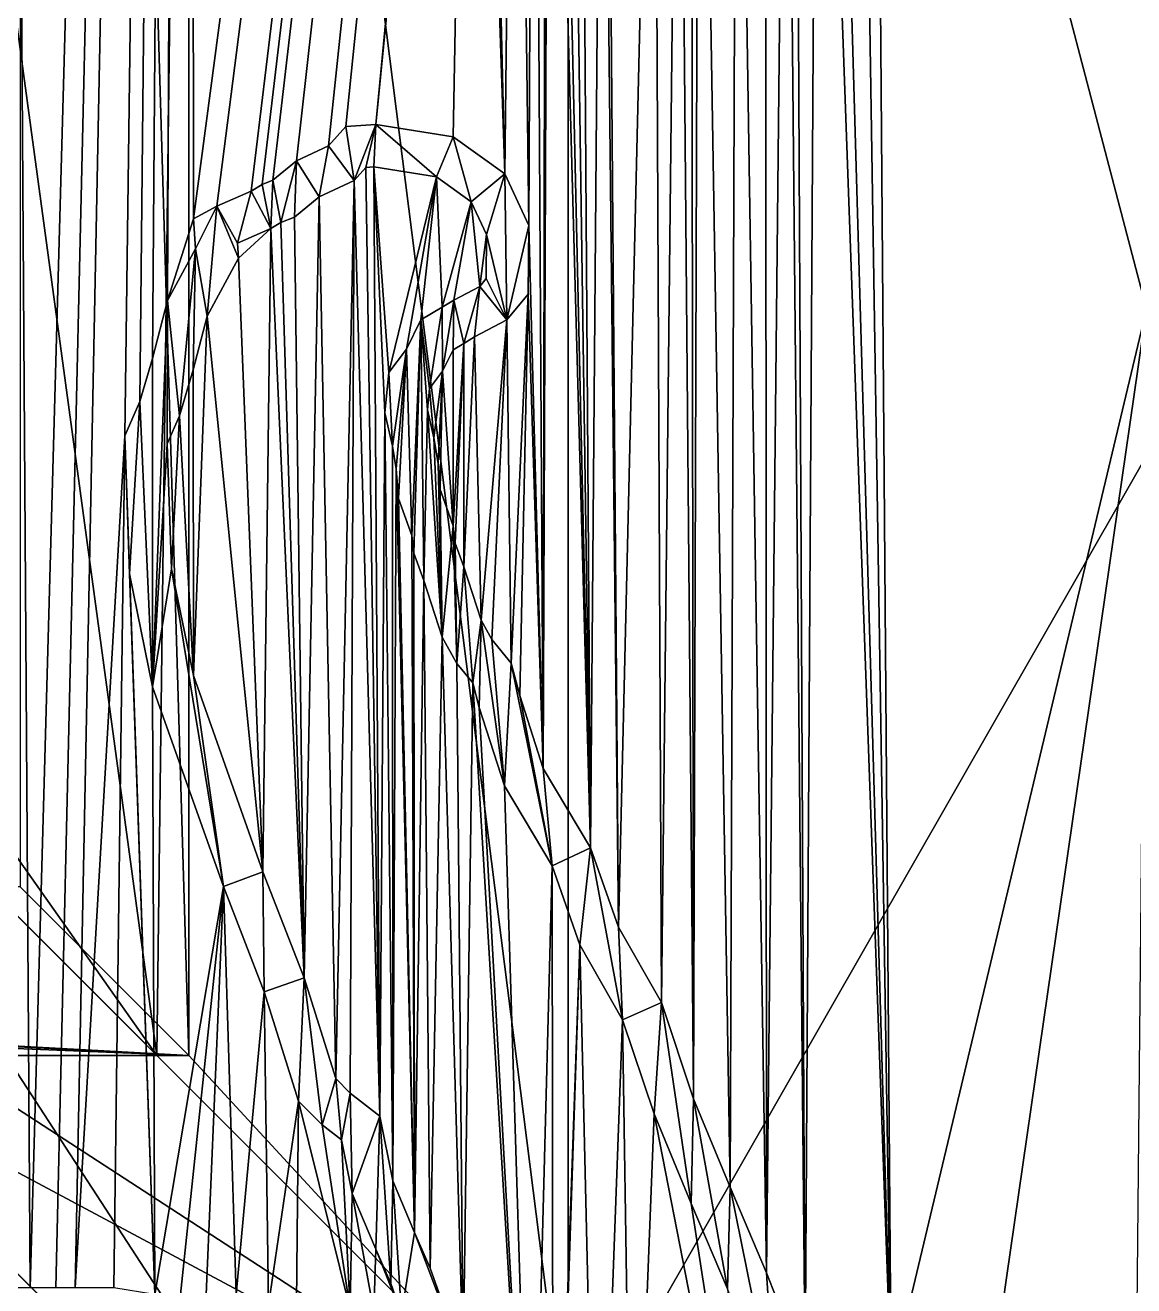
# Model space of a CAD drawing. Extents: x 10 to 110, y 10 to 115.
# Drawn here: x 75.68 to 88.82, y 42.14 to 57.09 of the extents above; entities that cross this region are included whole.
import ezdxf

# ---------------------------------------------------------------- set-up
doc = ezdxf.new("R2010")
doc.units = 0
doc.header["$MEASUREMENT"] = 0
doc.layers.add('STL2DXF', color=7, linetype='Continuous')

msp = doc.modelspace()

# ---------------------------------------------------------------- linework, layer by layer
at = {"layer": 'STL2DXF'}
for points in [[(77.625, 112.953, 10.5), (75.625, 112.125, 10.5), (77.625, 44.875, 10.5)], [(77.625, 44.875, 10.5), (77.625, 75.504, 0.5), (77.625, 112.953, 10.5)], [(75.625, 46.875, 10.5), (77.625, 44.875, 10.5), (75.625, 112.125, 10.5)], [(75.569, 68.249, -0.6), (77.625, 110, -0.6), (75.743, 42.119, -0.6)], [(75.743, 42.119, -0.6), (77.625, 110, -0.6), (76.049, 42.119, -0.6)], [(76.049, 42.119, -0.6), (77.625, 110, -0.6), (76.278, 42.119, -0.6)], [(76.278, 42.119, -0.6), (77.625, 110, -0.6), (76.863, 52.221, -0.6)], [(76.863, 52.221, -0.6), (77.625, 110, -0.6), (77.041, 52.628, -0.6)], [(77.041, 52.628, -0.6), (77.625, 110, -0.6), (77.194, 53.137, -0.6)], [(77.194, 53.137, -0.6), (77.625, 110, -0.6), (77.372, 53.824, -0.6)], [(77.372, 53.824, -0.6), (77.625, 110, -0.6), (77.677, 54.791, -0.6)], [(85, 110, -0.6), (77.677, 54.791, -0.6), (77.625, 110, -0.6)], [(77.677, 54.791, -0.6), (85, 110, -0.6), (77.957, 54.944, -0.6)], [(77.957, 54.944, -0.6), (85, 110, -0.6), (78.364, 55.122, -0.6)], [(78.364, 55.122, -0.6), (85, 110, -0.6), (78.491, 55.198, -0.6)], [(78.491, 55.198, -0.6), (85, 110, -0.6), (78.619, 55.249, -0.6)], [(78.619, 55.249, -0.6), (85, 110, -0.6), (78.898, 55.478, -0.6)], [(78.898, 55.478, -0.6), (85, 110, -0.6), (79.28, 55.656, -0.6)], [(79.28, 55.656, -0.6), (85, 110, -0.6), (79.484, 55.885, -0.6)], [(79.484, 55.885, -0.6), (85, 110, -0.6), (79.84, 55.911, -0.6)], [(79.84, 55.911, -0.6), (85, 110, -0.6), (80.97, 67.359, -0.6)], [(85.754, 66.011, -0.6), (105, 110, -0.6), (88.975, 53.722, -0.6)], [(77.625, 75.504, 0.5), (82.121, 40, 0.5), (82.121, 80, 0.5)], [(82.121, 80, 0.5), (82.121, 40, 0.5), (105, 80, 0.5)], [(105, 80, 0.5), (82.121, 40, 0.5), (105, 40, 0.5)], [(73.625, 71.504, 0.5), (77.246, 44.875, 0.5), (77.625, 75.504, 0.5)], [(77.625, 75.504, 0.5), (77.246, 44.875, 0.5), (77.625, 44.875, 0.5)], [(77.625, 75.504, 0.5), (77.625, 44.875, 10.5), (77.625, 44.875, 0.5)], [(77.625, 44.875, 0.5), (82.121, 40, 0.5), (77.625, 75.504, 0.5)], [(73.625, 50, 0.5), (77.246, 44.875, 0.5), (73.625, 71.504, 0.5)], [(75.438, 42.119, -0.6), (75.569, 68.249, -0.6), (75.743, 42.119, -0.6)], [(81.825, 48.277, -0.6), (81.714, 67.057, -0.6), (81.859, 67.76, -0.6)], [(81.825, 48.277, -0.6), (81.859, 67.76, -0.6), (81.892, 65.437, -0.6)], [(79.84, 55.911, -0.6), (80.97, 67.359, -0.6), (80.756, 55.764, -0.6)], [(80.97, 67.359, -0.6), (81.367, 55.326, -0.6), (80.756, 55.764, -0.6)], [(81.367, 55.326, -0.6), (80.97, 67.359, -0.6), (81.094, 66.95, -0.6)], [(81.367, 55.326, -0.6), (81.094, 66.95, -0.6), (81.498, 66.932, -0.6)], [(81.653, 54.715, -0.6), (81.498, 66.932, -0.6), (81.714, 67.057, -0.6)], [(81.825, 48.277, -0.6), (81.653, 54.715, -0.6), (81.714, 67.057, -0.6)], [(82.715, 46.394, -0.6), (82.523, 64.351, -0.6), (82.552, 67.02, -0.6)], [(82.715, 46.394, -0.6), (82.552, 67.02, -0.6), (83.139, 64.323, -0.6)], [(81.367, 55.326, -0.6), (81.498, 66.932, -0.6), (81.653, 54.715, -0.6)], [(85.947, 41.025, -0.6), (85.567, 65.13, -0.6), (85.754, 66.011, -0.6)], [(85.754, 66.011, -0.6), (88.975, 53.722, -0.6), (85.947, 41.025, -0.6)], [(83.606, 44.359, -0.6), (83.579, 64.644, -0.6), (83.671, 65.499, -0.6)], [(83.606, 44.359, -0.6), (83.671, 65.499, -0.6), (84.038, 43.315, -0.6)], [(83.671, 65.499, -0.6), (84.119, 64.764, -0.6), (84.038, 43.315, -0.6)], [(81.825, 48.277, -0.6), (81.892, 65.437, -0.6), (82.384, 47.336, -0.6)], [(82.384, 47.336, -0.6), (81.892, 65.437, -0.6), (82.01, 64.029, -0.6)], [(84.809, 65.021, -0.6), (85.076, 65.341, -0.6), (84.929, 41.127, -0.6)], [(84.929, 41.127, -0.6), (85.076, 65.341, -0.6), (85.947, 41.025, -0.6)], [(85.947, 41.025, -0.6), (85.076, 65.341, -0.6), (85.258, 65.001, -0.6)], [(84.929, 41.127, -0.6), (84.704, 64.642, -0.6), (84.809, 65.021, -0.6)], [(85.947, 41.025, -0.6), (85.258, 65.001, -0.6), (85.567, 65.13, -0.6)], [(84.038, 43.315, -0.6), (84.119, 64.764, -0.6), (84.471, 42.298, -0.6)], [(84.471, 42.298, -0.6), (84.119, 64.764, -0.6), (84.46, 64.41, -0.6)], [(83.606, 44.359, -0.6), (83.431, 64.31, -0.6), (83.579, 64.644, -0.6)], [(84.471, 42.298, -0.6), (84.46, 64.41, -0.6), (84.704, 64.642, -0.6)], [(84.471, 42.298, -0.6), (84.704, 64.642, -0.6), (84.929, 41.127, -0.6)], [(82.384, 47.336, -0.6), (82.271, 64.018, -0.6), (82.523, 64.351, -0.6)], [(82.384, 47.336, -0.6), (82.523, 64.351, -0.6), (82.715, 46.394, -0.6)], [(82.715, 46.394, -0.6), (83.139, 64.323, -0.6), (83.224, 45.504, -0.6)], [(83.224, 45.504, -0.6), (83.139, 64.323, -0.6), (83.431, 64.31, -0.6)], [(83.224, 45.504, -0.6), (83.431, 64.31, -0.6), (83.606, 44.359, -0.6)], [(82.384, 47.336, -0.6), (82.01, 64.029, -0.6), (82.142, 63.924, -0.6)], [(82.384, 47.336, -0.6), (82.142, 63.924, -0.6), (82.271, 64.018, -0.6)], [(82.121, 40), (66.061, 56.061, 0.5), (66.061, 56.061)], [(66.061, 56.061, 0.5), (82.121, 40), (77.246, 44.875, 0.5)], [(66.061, 56.061, 0.5), (77.246, 44.875, 0.5), (72.121, 50, 0.5)], [(66.061, 56.061), (70, 47.879), (82.121, 40)], [(79.585, 55.247, -0.4), (79.28, 55.656, -0.4), (79.484, 55.885, -0.4)], [(79.484, 55.885, -0.6), (79.28, 55.656, -0.4), (79.28, 55.656, -0.6)], [(79.28, 55.656, -0.4), (79.484, 55.885, -0.6), (79.484, 55.885, -0.4)], [(79.585, 55.247, -0.4), (79.484, 55.885, -0.4), (79.84, 55.911, -0.4)], [(79.84, 55.911, -0.6), (79.484, 55.885, -0.4), (79.484, 55.885, -0.6)], [(79.484, 55.885, -0.4), (79.84, 55.911, -0.6), (79.84, 55.911, -0.4)], [(79.585, 55.247, -0.4), (79.84, 55.911, -0.4), (79.722, 55.401, -0.4)], [(79.722, 55.401, -0.4), (79.84, 55.911, -0.4), (79.818, 55.408, -0.4)], [(79.818, 55.408, -0.4), (79.84, 55.911, -0.4), (80.56, 55.289, -0.4)], [(80.56, 55.289, -0.4), (79.84, 55.911, -0.4), (80.756, 55.764, -0.4)], [(80.756, 55.764, -0.6), (79.84, 55.911, -0.4), (79.84, 55.911, -0.6)], [(79.84, 55.911, -0.4), (80.756, 55.764, -0.6), (80.756, 55.764, -0.4)], [(80.56, 55.289, -0.4), (80.756, 55.764, -0.4), (80.969, 54.995, -0.4)], [(80.969, 54.995, -0.4), (80.756, 55.764, -0.4), (81.367, 55.326, -0.4)], [(81.367, 55.326, -0.6), (80.756, 55.764, -0.4), (80.756, 55.764, -0.6)], [(80.756, 55.764, -0.4), (81.367, 55.326, -0.6), (81.367, 55.326, -0.4)], [(79.167, 55.052, -0.4), (78.898, 55.478, -0.4), (79.28, 55.656, -0.4)], [(79.28, 55.656, -0.4), (78.898, 55.478, -0.6), (79.28, 55.656, -0.6)], [(78.898, 55.478, -0.6), (79.28, 55.656, -0.4), (78.898, 55.478, -0.4)], [(79.167, 55.052, -0.4), (79.28, 55.656, -0.4), (79.585, 55.247, -0.4)], [(78.714, 54.749, -0.4), (78.619, 55.249, -0.4), (78.898, 55.478, -0.4)], [(78.898, 55.478, -0.4), (78.619, 55.249, -0.6), (78.898, 55.478, -0.6)], [(78.619, 55.249, -0.6), (78.898, 55.478, -0.4), (78.619, 55.249, -0.4)], [(78.714, 54.749, -0.4), (78.898, 55.478, -0.4), (78.876, 54.813, -0.4)], [(78.876, 54.813, -0.4), (78.898, 55.478, -0.4), (79.167, 55.052, -0.4)], [(79.887, 44.156, -0.6), (79.585, 55.247, -0.6), (79.722, 55.401, -0.6)], [(79.585, 55.247, -0.4), (79.722, 55.401, -0.6), (79.585, 55.247, -0.6)], [(79.722, 55.401, -0.6), (79.585, 55.247, -0.4), (79.722, 55.401, -0.4)], [(79.887, 44.156, -0.6), (79.722, 55.401, -0.6), (79.818, 55.408, -0.6)], [(79.722, 55.401, -0.4), (79.818, 55.408, -0.6), (79.722, 55.401, -0.6)], [(79.818, 55.408, -0.6), (79.722, 55.401, -0.4), (79.818, 55.408, -0.4)], [(79.887, 44.156, -0.6), (79.818, 55.408, -0.6), (79.945, 52.494, -0.6)], [(79.945, 52.494, -0.6), (79.818, 55.408, -0.6), (79.992, 52.969, -0.6)], [(79.992, 52.969, -0.6), (79.818, 55.408, -0.6), (80.56, 55.289, -0.6)], [(79.818, 55.408, -0.4), (80.56, 55.289, -0.6), (79.818, 55.408, -0.6)], [(80.56, 55.289, -0.6), (79.818, 55.408, -0.4), (80.56, 55.289, -0.4)], [(79.992, 52.969, -0.6), (80.56, 55.289, -0.6), (80.202, 53.248, -0.6)], [(80.202, 53.248, -0.6), (80.56, 55.289, -0.6), (80.374, 53.593, -0.6)], [(80.374, 53.593, -0.6), (80.56, 55.289, -0.6), (80.626, 53.744, -0.6)], [(80.626, 53.744, -0.6), (80.56, 55.289, -0.6), (80.969, 54.995, -0.6)], [(80.56, 55.289, -0.4), (80.969, 54.995, -0.6), (80.56, 55.289, -0.6)], [(80.969, 54.995, -0.6), (80.56, 55.289, -0.4), (80.969, 54.995, -0.4)], [(80.969, 54.995, -0.4), (81.367, 55.326, -0.4), (81.152, 54.605, -0.4)], [(81.392, 53.595, -0.4), (81.152, 54.605, -0.4), (81.367, 55.326, -0.4)], [(81.392, 53.595, -0.4), (81.367, 55.326, -0.4), (81.653, 54.715, -0.4)], [(81.653, 54.715, -0.4), (81.367, 55.326, -0.6), (81.653, 54.715, -0.6)], [(81.367, 55.326, -0.6), (81.653, 54.715, -0.4), (81.367, 55.326, -0.4)], [(78.594, 54.677, -0.4), (78.364, 55.122, -0.4), (78.491, 55.198, -0.4)], [(78.491, 55.198, -0.4), (78.364, 55.122, -0.6), (78.491, 55.198, -0.6)], [(78.364, 55.122, -0.6), (78.491, 55.198, -0.4), (78.364, 55.122, -0.4)], [(78.594, 54.677, -0.4), (78.491, 55.198, -0.4), (78.619, 55.249, -0.4)], [(78.619, 55.249, -0.4), (78.491, 55.198, -0.6), (78.619, 55.249, -0.6)], [(78.491, 55.198, -0.6), (78.619, 55.249, -0.4), (78.491, 55.198, -0.4)], [(78.594, 54.677, -0.4), (78.619, 55.249, -0.4), (78.714, 54.749, -0.4)], [(79.364, 44.6, -0.6), (79.167, 55.052, -0.6), (79.585, 55.247, -0.6)], [(79.167, 55.052, -0.6), (79.585, 55.247, -0.4), (79.585, 55.247, -0.6)], [(79.585, 55.247, -0.4), (79.167, 55.052, -0.6), (79.167, 55.052, -0.4)], [(79.364, 44.6, -0.6), (79.585, 55.247, -0.6), (79.535, 44.429, -0.6)], [(79.535, 44.429, -0.6), (79.585, 55.247, -0.6), (79.887, 44.156, -0.6)], [(78.364, 55.122, -0.4), (78.199, 54.504, -0.4), (77.957, 54.944, -0.4)], [(78.364, 55.122, -0.4), (77.957, 54.944, -0.6), (78.364, 55.122, -0.6)], [(77.957, 54.944, -0.6), (78.364, 55.122, -0.4), (77.957, 54.944, -0.4)], [(78.199, 54.504, -0.4), (78.364, 55.122, -0.4), (78.594, 54.677, -0.4)], [(78.989, 45.796, -0.6), (78.876, 54.813, -0.6), (79.167, 55.052, -0.6)], [(78.876, 54.813, -0.6), (79.167, 55.052, -0.4), (79.167, 55.052, -0.6)], [(79.167, 55.052, -0.4), (78.876, 54.813, -0.6), (78.876, 54.813, -0.4)], [(78.989, 45.796, -0.6), (79.167, 55.052, -0.6), (79.364, 44.6, -0.6)], [(80.626, 53.744, -0.6), (80.969, 54.995, -0.6), (80.764, 53.827, -0.6)], [(80.764, 53.827, -0.6), (80.969, 54.995, -0.6), (81.071, 53.99, -0.6)], [(81.071, 53.99, -0.6), (80.969, 54.995, -0.6), (81.152, 54.605, -0.6)], [(80.969, 54.995, -0.6), (81.152, 54.605, -0.4), (81.152, 54.605, -0.6)], [(81.152, 54.605, -0.4), (80.969, 54.995, -0.6), (80.969, 54.995, -0.4)], [(77.957, 54.944, -0.4), (77.703, 54.435, -0.4), (77.677, 54.791, -0.4)], [(77.957, 54.944, -0.4), (77.677, 54.791, -0.6), (77.957, 54.944, -0.6)], [(77.677, 54.791, -0.6), (77.957, 54.944, -0.4), (77.677, 54.791, -0.4)], [(77.703, 54.435, -0.4), (77.957, 54.944, -0.4), (77.84, 53.64, -0.4)], [(77.84, 53.64, -0.4), (77.957, 54.944, -0.4), (78.212, 54.325, -0.4)], [(78.212, 54.325, -0.4), (77.957, 54.944, -0.4), (78.199, 54.504, -0.4)], [(77.372, 53.824, -0.6), (77.677, 54.791, -0.6), (77.703, 54.435, -0.6)], [(77.677, 54.791, -0.6), (77.703, 54.435, -0.4), (77.703, 54.435, -0.6)], [(77.703, 54.435, -0.4), (77.677, 54.791, -0.6), (77.677, 54.791, -0.4)], [(78.989, 45.796, -0.6), (78.594, 54.677, -0.6), (78.714, 54.749, -0.6)], [(78.594, 54.677, -0.6), (78.714, 54.749, -0.4), (78.714, 54.749, -0.6)], [(78.714, 54.749, -0.4), (78.594, 54.677, -0.6), (78.594, 54.677, -0.4)], [(78.989, 45.796, -0.6), (78.714, 54.749, -0.6), (78.876, 54.813, -0.6)], [(78.714, 54.749, -0.6), (78.876, 54.813, -0.4), (78.876, 54.813, -0.6)], [(78.876, 54.813, -0.4), (78.714, 54.749, -0.6), (78.714, 54.749, -0.4)], [(81.392, 53.595, -0.4), (81.653, 54.715, -0.4), (81.647, 53.901, -0.4)], [(81.647, 53.901, -0.4), (81.653, 54.715, -0.6), (81.647, 53.901, -0.6)], [(81.653, 54.715, -0.6), (81.647, 53.901, -0.4), (81.653, 54.715, -0.4)], [(81.825, 48.277, -0.6), (81.647, 53.901, -0.6), (81.653, 54.715, -0.6)], [(78.594, 54.677, -0.6), (78.212, 54.325, -0.6), (78.199, 54.504, -0.6)], [(78.199, 54.504, -0.6), (78.594, 54.677, -0.4), (78.594, 54.677, -0.6)], [(78.594, 54.677, -0.4), (78.199, 54.504, -0.6), (78.199, 54.504, -0.4)], [(78.212, 54.325, -0.6), (78.594, 54.677, -0.6), (78.502, 47.052, -0.6)], [(78.502, 47.052, -0.6), (78.594, 54.677, -0.6), (78.989, 45.796, -0.6)], [(81.071, 53.99, -0.6), (81.152, 54.605, -0.6), (81.148, 54.083, -0.6)], [(81.392, 53.595, -0.4), (81.148, 54.083, -0.4), (81.152, 54.605, -0.4)], [(81.152, 54.605, -0.6), (81.148, 54.083, -0.4), (81.148, 54.083, -0.6)], [(81.148, 54.083, -0.4), (81.152, 54.605, -0.6), (81.152, 54.605, -0.4)], [(77.511, 52.456, -0.4), (77.372, 53.824, -0.4), (77.703, 54.435, -0.4)], [(77.703, 54.435, -0.6), (77.372, 53.824, -0.4), (77.372, 53.824, -0.6)], [(77.372, 53.824, -0.4), (77.703, 54.435, -0.6), (77.703, 54.435, -0.4)], [(77.511, 52.456, -0.4), (77.703, 54.435, -0.4), (77.675, 53.003, -0.4)], [(77.675, 53.003, -0.4), (77.703, 54.435, -0.4), (77.84, 53.64, -0.4)], [(78.212, 54.325, -0.4), (78.199, 54.504, -0.6), (78.212, 54.325, -0.6)], [(78.199, 54.504, -0.6), (78.212, 54.325, -0.4), (78.199, 54.504, -0.4)], [(78.502, 47.052, -0.6), (77.84, 53.64, -0.6), (78.212, 54.325, -0.6)], [(77.84, 53.64, -0.4), (78.212, 54.325, -0.6), (77.84, 53.64, -0.6)], [(78.212, 54.325, -0.6), (77.84, 53.64, -0.4), (78.212, 54.325, -0.4)], [(80.883, 53.315, -0.4), (80.764, 53.827, -0.4), (81.071, 53.99, -0.4)], [(81.071, 53.99, -0.4), (80.764, 53.827, -0.6), (81.071, 53.99, -0.6)], [(80.764, 53.827, -0.6), (81.071, 53.99, -0.4), (80.764, 53.827, -0.4)], [(80.883, 53.315, -0.4), (81.071, 53.99, -0.4), (81.01, 53.392, -0.4)], [(81.01, 53.392, -0.4), (81.071, 53.99, -0.4), (81.392, 53.595, -0.4)], [(81.392, 53.595, -0.4), (81.071, 53.99, -0.4), (81.148, 54.083, -0.4)], [(81.148, 54.083, -0.6), (81.071, 53.99, -0.4), (81.071, 53.99, -0.6)], [(81.071, 53.99, -0.4), (81.148, 54.083, -0.6), (81.148, 54.083, -0.4)], [(77.194, 49.244, -0.4), (77.194, 53.137, -0.4), (77.372, 53.824, -0.4)], [(77.194, 49.244, -0.4), (77.372, 53.824, -0.4), (77.367, 52.125, -0.4)], [(77.372, 53.824, -0.6), (77.194, 53.137, -0.4), (77.194, 53.137, -0.6)], [(77.194, 53.137, -0.4), (77.372, 53.824, -0.6), (77.372, 53.824, -0.4)], [(77.367, 52.125, -0.4), (77.372, 53.824, -0.4), (77.511, 52.456, -0.4)], [(80.629, 52.985, -0.4), (80.626, 53.744, -0.4), (80.764, 53.827, -0.4)], [(80.764, 53.827, -0.4), (80.626, 53.744, -0.6), (80.764, 53.827, -0.6)], [(80.626, 53.744, -0.6), (80.764, 53.827, -0.4), (80.626, 53.744, -0.4)], [(80.629, 52.985, -0.4), (80.764, 53.827, -0.4), (80.756, 53.239, -0.4)], [(80.756, 53.239, -0.4), (80.764, 53.827, -0.4), (80.883, 53.315, -0.4)], [(81.392, 53.595, -0.4), (81.647, 53.901, -0.6), (81.392, 53.595, -0.6)], [(81.647, 53.901, -0.6), (81.392, 53.595, -0.4), (81.647, 53.901, -0.4)], [(81.443, 49.524, -0.6), (81.392, 53.595, -0.6), (81.647, 53.901, -0.6)], [(81.443, 49.524, -0.6), (81.647, 53.901, -0.6), (81.545, 49.142, -0.6)], [(81.545, 49.142, -0.6), (81.647, 53.901, -0.6), (81.825, 48.277, -0.6)], [(80.476, 52.781, -0.4), (80.374, 53.593, -0.4), (80.626, 53.744, -0.4)], [(80.626, 53.744, -0.4), (80.374, 53.593, -0.6), (80.626, 53.744, -0.6)], [(80.374, 53.593, -0.6), (80.626, 53.744, -0.4), (80.374, 53.593, -0.4)], [(80.476, 52.781, -0.4), (80.626, 53.744, -0.4), (80.629, 52.985, -0.4)], [(85.947, 41.025, -0.6), (88.975, 53.722, -0.6), (87.117, 40.873, -0.6)], [(87.117, 40.873, -0.6), (88.975, 53.722, -0.6), (88.848, 40.644, -0.6)], [(77.677, 49.378, -0.6), (77.675, 53.003, -0.6), (77.84, 53.64, -0.6)], [(77.675, 53.003, -0.4), (77.84, 53.64, -0.6), (77.675, 53.003, -0.6)], [(77.84, 53.64, -0.6), (77.675, 53.003, -0.4), (77.84, 53.64, -0.4)], [(77.677, 49.378, -0.6), (77.84, 53.64, -0.6), (78.502, 47.052, -0.6)], [(80.267, 51.037, -0.4), (80.202, 53.248, -0.4), (80.374, 53.593, -0.4)], [(80.374, 53.593, -0.6), (80.202, 53.248, -0.4), (80.202, 53.248, -0.6)], [(80.202, 53.248, -0.4), (80.374, 53.593, -0.6), (80.374, 53.593, -0.4)], [(80.267, 51.037, -0.4), (80.374, 53.593, -0.4), (80.292, 50.831, -0.4)], [(80.292, 50.831, -0.4), (80.374, 53.593, -0.4), (80.41, 50.507, -0.4)], [(80.41, 50.507, -0.4), (80.374, 53.593, -0.4), (80.451, 52.527, -0.4)], [(80.451, 52.527, -0.4), (80.374, 53.593, -0.4), (80.476, 52.781, -0.4)], [(81.01, 53.392, -0.6), (81.392, 53.595, -0.4), (81.392, 53.595, -0.6)], [(81.392, 53.595, -0.4), (81.01, 53.392, -0.6), (81.01, 53.392, -0.4)], [(81.087, 50.033, -0.6), (81.01, 53.392, -0.6), (81.392, 53.595, -0.6)], [(81.087, 50.033, -0.6), (81.392, 53.595, -0.6), (81.214, 49.804, -0.6)], [(81.214, 49.804, -0.6), (81.392, 53.595, -0.6), (81.443, 49.524, -0.6)], [(80.883, 53.315, -0.6), (81.01, 53.392, -0.4), (81.01, 53.392, -0.6)], [(81.01, 53.392, -0.4), (80.883, 53.315, -0.6), (80.883, 53.315, -0.4)], [(80.883, 50.669, -0.6), (80.883, 53.315, -0.6), (81.01, 53.392, -0.6)], [(80.883, 50.669, -0.6), (81.01, 53.392, -0.6), (81.087, 50.033, -0.6)], [(80.036, 52.098, -0.4), (79.992, 52.969, -0.4), (80.202, 53.248, -0.4)], [(80.202, 53.248, -0.6), (79.992, 52.969, -0.4), (79.992, 52.969, -0.6)], [(79.992, 52.969, -0.4), (80.202, 53.248, -0.6), (80.202, 53.248, -0.4)], [(80.036, 52.098, -0.4), (80.202, 53.248, -0.4), (80.081, 51.828, -0.4)], [(80.081, 51.828, -0.4), (80.202, 53.248, -0.4), (80.11, 51.479, -0.4)], [(80.11, 51.479, -0.4), (80.202, 53.248, -0.4), (80.267, 51.037, -0.4)], [(80.629, 52.985, -0.4), (80.756, 53.239, -0.6), (80.629, 52.985, -0.6)], [(80.756, 53.239, -0.6), (80.629, 52.985, -0.4), (80.756, 53.239, -0.4)], [(80.756, 51.152, -0.6), (80.629, 52.985, -0.6), (80.756, 53.239, -0.6)], [(80.756, 53.239, -0.6), (80.883, 53.315, -0.4), (80.883, 53.315, -0.6)], [(80.883, 53.315, -0.4), (80.756, 53.239, -0.6), (80.756, 53.239, -0.4)], [(80.756, 51.152, -0.6), (80.756, 53.239, -0.6), (80.883, 53.315, -0.6)], [(80.756, 51.152, -0.6), (80.883, 53.315, -0.6), (80.781, 50.949, -0.6)], [(80.781, 50.949, -0.6), (80.883, 53.315, -0.6), (80.883, 50.669, -0.6)], [(77.194, 49.244, -0.4), (77.041, 52.628, -0.4), (77.194, 53.137, -0.4)], [(77.194, 53.137, -0.6), (77.041, 52.628, -0.4), (77.041, 52.628, -0.6)], [(77.041, 52.628, -0.4), (77.194, 53.137, -0.6), (77.194, 53.137, -0.4)], [(77.677, 49.378, -0.6), (77.511, 52.456, -0.6), (77.675, 53.003, -0.6)], [(77.511, 52.456, -0.4), (77.675, 53.003, -0.6), (77.511, 52.456, -0.6)], [(77.675, 53.003, -0.6), (77.511, 52.456, -0.4), (77.675, 53.003, -0.4)], [(79.992, 52.969, -0.4), (80.036, 52.098, -0.4), (79.945, 52.494, -0.4)], [(79.992, 52.969, -0.6), (79.945, 52.494, -0.4), (79.945, 52.494, -0.6)], [(79.945, 52.494, -0.4), (79.992, 52.969, -0.6), (79.992, 52.969, -0.4)], [(80.476, 52.781, -0.4), (80.629, 52.985, -0.6), (80.476, 52.781, -0.6)], [(80.629, 52.985, -0.6), (80.476, 52.781, -0.4), (80.629, 52.985, -0.4)], [(80.527, 52.196, -0.6), (80.476, 52.781, -0.6), (80.629, 52.985, -0.6)], [(80.527, 52.196, -0.6), (80.629, 52.985, -0.6), (80.578, 51.89, -0.6)], [(80.578, 51.89, -0.6), (80.629, 52.985, -0.6), (80.603, 51.585, -0.6)], [(80.603, 51.585, -0.6), (80.629, 52.985, -0.6), (80.756, 51.152, -0.6)], [(80.451, 52.527, -0.4), (80.476, 52.781, -0.6), (80.451, 52.527, -0.6)], [(80.476, 52.781, -0.6), (80.451, 52.527, -0.4), (80.476, 52.781, -0.4)], [(80.476, 52.781, -0.6), (80.527, 52.196, -0.6), (80.451, 52.527, -0.6)], [(77.041, 52.628, -0.4), (76.92, 50.586, -0.4), (76.863, 52.221, -0.4)], [(77.041, 52.628, -0.6), (76.863, 52.221, -0.4), (76.863, 52.221, -0.6)], [(76.863, 52.221, -0.4), (77.041, 52.628, -0.6), (77.041, 52.628, -0.4)], [(76.92, 50.586, -0.4), (77.041, 52.628, -0.4), (77.194, 49.244, -0.4)], [(77.511, 52.456, -0.6), (77.418, 50.645, -0.6), (77.367, 52.125, -0.6)], [(77.367, 52.125, -0.4), (77.511, 52.456, -0.6), (77.367, 52.125, -0.6)], [(77.511, 52.456, -0.6), (77.367, 52.125, -0.4), (77.511, 52.456, -0.4)], [(77.418, 50.645, -0.6), (77.511, 52.456, -0.6), (77.677, 49.378, -0.6)], [(79.945, 52.494, -0.6), (80.04, 43.387, -0.6), (79.887, 44.156, -0.6)], [(80.04, 43.387, -0.6), (79.945, 52.494, -0.6), (80.036, 52.098, -0.6)], [(79.945, 52.494, -0.6), (80.036, 52.098, -0.4), (80.036, 52.098, -0.6)], [(80.036, 52.098, -0.4), (79.945, 52.494, -0.6), (79.945, 52.494, -0.4)], [(80.451, 52.527, -0.4), (80.626, 49.833, -0.4), (80.41, 50.507, -0.4)], [(80.626, 49.833, -0.4), (80.451, 52.527, -0.4), (80.527, 52.196, -0.4)], [(80.527, 52.196, -0.4), (80.451, 52.527, -0.6), (80.527, 52.196, -0.6)], [(80.451, 52.527, -0.6), (80.527, 52.196, -0.4), (80.451, 52.527, -0.4)], [(76.278, 42.119, -0.6), (76.863, 52.221, -0.6), (76.736, 42.119, -0.6)], [(76.863, 52.221, -0.6), (77.219, 42.043, -0.6), (76.736, 42.119, -0.6)], [(76.863, 52.221, -0.6), (76.92, 50.586, -0.4), (76.92, 50.586, -0.6)], [(76.92, 50.586, -0.4), (76.863, 52.221, -0.6), (76.863, 52.221, -0.4)], [(77.219, 42.043, -0.6), (76.863, 52.221, -0.6), (76.92, 50.586, -0.6)], [(80.626, 49.833, -0.4), (80.527, 52.196, -0.4), (80.578, 51.89, -0.4)], [(80.578, 51.89, -0.4), (80.527, 52.196, -0.6), (80.578, 51.89, -0.6)], [(80.527, 52.196, -0.6), (80.578, 51.89, -0.4), (80.527, 52.196, -0.4)], [(77.418, 50.645, -0.4), (77.194, 49.244, -0.4), (77.367, 52.125, -0.4)], [(77.418, 50.645, -0.4), (77.367, 52.125, -0.6), (77.418, 50.645, -0.6)], [(77.367, 52.125, -0.6), (77.418, 50.645, -0.4), (77.367, 52.125, -0.4)], [(80.04, 43.387, -0.6), (80.036, 52.098, -0.6), (80.081, 51.828, -0.6)], [(80.036, 52.098, -0.6), (80.081, 51.828, -0.4), (80.081, 51.828, -0.6)], [(80.081, 51.828, -0.4), (80.036, 52.098, -0.6), (80.036, 52.098, -0.4)], [(80.626, 49.833, -0.4), (80.578, 51.89, -0.4), (80.603, 51.585, -0.4)], [(80.603, 51.585, -0.4), (80.578, 51.89, -0.6), (80.603, 51.585, -0.6)], [(80.578, 51.89, -0.6), (80.603, 51.585, -0.4), (80.578, 51.89, -0.4)], [(80.04, 43.387, -0.6), (80.081, 51.828, -0.6), (80.299, 42.775, -0.6)], [(80.299, 42.775, -0.6), (80.081, 51.828, -0.6), (80.11, 51.479, -0.6)], [(80.081, 51.828, -0.6), (80.11, 51.479, -0.4), (80.11, 51.479, -0.6)], [(80.11, 51.479, -0.4), (80.081, 51.828, -0.6), (80.081, 51.828, -0.4)], [(80.626, 49.833, -0.4), (80.603, 51.585, -0.4), (80.756, 51.152, -0.4)], [(80.756, 51.152, -0.4), (80.603, 51.585, -0.6), (80.756, 51.152, -0.6)], [(80.603, 51.585, -0.6), (80.756, 51.152, -0.4), (80.603, 51.585, -0.4)], [(80.299, 42.775, -0.6), (80.11, 51.479, -0.6), (80.267, 51.037, -0.6)], [(80.11, 51.479, -0.6), (80.267, 51.037, -0.4), (80.267, 51.037, -0.6)], [(80.267, 51.037, -0.4), (80.11, 51.479, -0.6), (80.11, 51.479, -0.4)], [(80.626, 49.833, -0.4), (80.756, 51.152, -0.4), (80.799, 49.522, -0.4)], [(80.799, 49.522, -0.4), (80.756, 51.152, -0.4), (80.781, 50.949, -0.4)], [(80.781, 50.949, -0.4), (80.756, 51.152, -0.6), (80.781, 50.949, -0.6)], [(80.756, 51.152, -0.6), (80.781, 50.949, -0.4), (80.756, 51.152, -0.4)], [(80.299, 42.775, -0.6), (80.267, 51.037, -0.6), (80.292, 50.831, -0.6)], [(80.267, 51.037, -0.6), (80.292, 50.831, -0.4), (80.292, 50.831, -0.6)], [(80.292, 50.831, -0.4), (80.267, 51.037, -0.6), (80.267, 51.037, -0.4)], [(80.299, 42.775, -0.6), (80.292, 50.831, -0.6), (80.41, 50.507, -0.6)], [(80.292, 50.831, -0.6), (80.41, 50.507, -0.4), (80.41, 50.507, -0.6)], [(80.41, 50.507, -0.4), (80.292, 50.831, -0.6), (80.292, 50.831, -0.4)], [(80.799, 49.522, -0.4), (80.781, 50.949, -0.4), (80.883, 50.669, -0.4)], [(80.883, 50.669, -0.4), (80.781, 50.949, -0.6), (80.883, 50.669, -0.6)], [(80.781, 50.949, -0.6), (80.883, 50.669, -0.4), (80.781, 50.949, -0.4)], [(80.799, 49.522, -0.4), (80.883, 50.669, -0.4), (80.988, 49.291, -0.4)], [(80.988, 49.291, -0.4), (80.883, 50.669, -0.4), (81.087, 50.033, -0.4)], [(81.087, 50.033, -0.4), (80.883, 50.669, -0.6), (81.087, 50.033, -0.6)], [(80.883, 50.669, -0.6), (81.087, 50.033, -0.4), (80.883, 50.669, -0.4)], [(76.92, 50.586, -0.6), (77.194, 49.244, -0.4), (77.194, 49.244, -0.6)], [(77.194, 49.244, -0.4), (76.92, 50.586, -0.6), (76.92, 50.586, -0.4)], [(77.219, 42.043, -0.6), (76.92, 50.586, -0.6), (77.194, 49.244, -0.6)], [(77.194, 49.244, -0.4), (77.418, 50.645, -0.4), (78.033, 46.878, -0.4)], [(78.033, 46.878, -0.4), (77.418, 50.645, -0.4), (77.677, 49.378, -0.4)], [(77.677, 49.378, -0.4), (77.418, 50.645, -0.6), (77.677, 49.378, -0.6)], [(77.418, 50.645, -0.6), (77.677, 49.378, -0.4), (77.418, 50.645, -0.4)], [(80.299, 42.775, -0.6), (80.41, 50.507, -0.6), (80.483, 42.355, -0.6)], [(80.483, 42.355, -0.6), (80.41, 50.507, -0.6), (80.626, 49.833, -0.6)], [(80.41, 50.507, -0.6), (80.626, 49.833, -0.4), (80.626, 49.833, -0.6)], [(80.626, 49.833, -0.4), (80.41, 50.507, -0.6), (80.41, 50.507, -0.4)], [(72.121, 50, 0.5), (70, 47.879, 0.5), (80, 37.879, 0.5)], [(70, 47.879), (72.121, 50), (80, 37.879)], [(72.121, 50, 0.5), (80, 37.879, 0.5), (82.121, 40, 0.5)], [(72.121, 50), (82.121, 40, 0.5), (82.121, 40)], [(82.121, 40, 0.5), (72.121, 50), (72.121, 50, 0.5)], [(80, 37.879), (72.121, 50), (82.121, 40)], [(73, 44.875, 0.5), (72.121, 50, 0.5), (77.246, 44.875, 0.5)], [(77.246, 44.875, 0.5), (73.625, 50, 0.5), (72.121, 50, 0.5)], [(80.988, 49.291, -0.4), (81.087, 50.033, -0.4), (81.065, 49.001, -0.4)], [(81.065, 49.001, -0.4), (81.087, 50.033, -0.4), (81.366, 48.07, -0.4)], [(81.366, 48.07, -0.4), (81.087, 50.033, -0.4), (81.214, 49.804, -0.4)], [(81.214, 49.804, -0.4), (81.087, 50.033, -0.6), (81.214, 49.804, -0.6)], [(81.087, 50.033, -0.6), (81.214, 49.804, -0.4), (81.087, 50.033, -0.4)], [(80.483, 42.355, -0.6), (80.626, 49.833, -0.6), (80.875, 41.256, -0.6)], [(80.875, 41.256, -0.6), (80.626, 49.833, -0.6), (80.799, 49.522, -0.6)], [(80.626, 49.833, -0.6), (80.799, 49.522, -0.4), (80.799, 49.522, -0.6)], [(80.799, 49.522, -0.4), (80.626, 49.833, -0.6), (80.626, 49.833, -0.4)], [(81.366, 48.07, -0.4), (81.214, 49.804, -0.4), (81.443, 49.524, -0.4)], [(81.443, 49.524, -0.4), (81.214, 49.804, -0.6), (81.443, 49.524, -0.6)], [(81.214, 49.804, -0.6), (81.443, 49.524, -0.4), (81.214, 49.804, -0.4)], [(80.875, 41.256, -0.6), (80.799, 49.522, -0.6), (80.988, 49.291, -0.6)], [(80.799, 49.522, -0.6), (80.988, 49.291, -0.4), (80.988, 49.291, -0.6)], [(80.988, 49.291, -0.4), (80.799, 49.522, -0.6), (80.799, 49.522, -0.4)], [(81.366, 48.07, -0.4), (81.443, 49.524, -0.4), (81.929, 47.123, -0.4)], [(81.929, 47.123, -0.4), (81.443, 49.524, -0.4), (81.545, 49.142, -0.4)], [(81.545, 49.142, -0.4), (81.443, 49.524, -0.6), (81.545, 49.142, -0.6)], [(81.443, 49.524, -0.6), (81.545, 49.142, -0.4), (81.443, 49.524, -0.4)], [(78.033, 46.878, -0.4), (77.677, 49.378, -0.4), (78.502, 47.052, -0.4)], [(78.502, 47.052, -0.4), (77.677, 49.378, -0.6), (78.502, 47.052, -0.6)], [(77.677, 49.378, -0.6), (78.502, 47.052, -0.4), (77.677, 49.378, -0.4)], [(77.194, 49.244, -0.6), (78.033, 46.878, -0.4), (78.033, 46.878, -0.6)], [(78.033, 46.878, -0.4), (77.194, 49.244, -0.6), (77.194, 49.244, -0.4)], [(77.219, 42.043, -0.6), (77.194, 49.244, -0.6), (78.033, 46.878, -0.6)], [(81.683, 37.781, -0.6), (80.875, 41.256, -0.6), (80.988, 49.291, -0.6)], [(81.683, 37.781, -0.6), (80.988, 49.291, -0.6), (81.065, 49.001, -0.6)], [(80.988, 49.291, -0.6), (81.065, 49.001, -0.4), (81.065, 49.001, -0.6)], [(81.065, 49.001, -0.4), (80.988, 49.291, -0.6), (80.988, 49.291, -0.4)], [(81.929, 47.123, -0.4), (81.545, 49.142, -0.4), (81.825, 48.277, -0.4)], [(81.825, 48.277, -0.4), (81.545, 49.142, -0.6), (81.825, 48.277, -0.6)], [(81.545, 49.142, -0.6), (81.825, 48.277, -0.4), (81.545, 49.142, -0.4)], [(81.683, 37.781, -0.6), (81.065, 49.001, -0.6), (81.366, 48.07, -0.6)], [(81.065, 49.001, -0.6), (81.366, 48.07, -0.4), (81.366, 48.07, -0.6)], [(81.366, 48.07, -0.4), (81.065, 49.001, -0.6), (81.065, 49.001, -0.4)], [(81.929, 47.123, -0.4), (81.825, 48.277, -0.4), (82.384, 47.336, -0.4)], [(82.384, 47.336, -0.4), (81.825, 48.277, -0.6), (82.384, 47.336, -0.6)], [(81.825, 48.277, -0.6), (82.384, 47.336, -0.4), (81.825, 48.277, -0.4)], [(81.683, 37.781, -0.6), (81.366, 48.07, -0.6), (81.929, 47.123, -0.6)], [(81.366, 48.07, -0.6), (81.929, 47.123, -0.4), (81.929, 47.123, -0.6)], [(81.929, 47.123, -0.4), (81.366, 48.07, -0.6), (81.366, 48.07, -0.4)], [(80, 37.879), (70, 47.879, 0.5), (70, 47.879)], [(70, 47.879, 0.5), (80, 37.879), (80, 37.879, 0.5)], [(82.121, 40), (70, 47.879), (73, 44.875)], [(81.929, 47.123, -0.4), (82.384, 47.336, -0.4), (82.259, 46.186, -0.4)], [(82.259, 46.186, -0.4), (82.384, 47.336, -0.4), (82.765, 45.299, -0.4)], [(82.765, 45.299, -0.4), (82.384, 47.336, -0.4), (82.715, 46.394, -0.4)], [(82.715, 46.394, -0.4), (82.384, 47.336, -0.6), (82.715, 46.394, -0.6)], [(82.384, 47.336, -0.6), (82.715, 46.394, -0.4), (82.384, 47.336, -0.4)], [(81.683, 37.781, -0.6), (81.929, 47.123, -0.6), (81.942, 37.177, -0.6)], [(81.942, 37.177, -0.6), (81.929, 47.123, -0.6), (82.259, 46.186, -0.6)], [(81.929, 47.123, -0.6), (82.259, 46.186, -0.4), (82.259, 46.186, -0.6)], [(82.259, 46.186, -0.4), (81.929, 47.123, -0.6), (81.929, 47.123, -0.4)], [(78.033, 46.878, -0.4), (78.502, 47.052, -0.4), (78.517, 45.631, -0.4)], [(78.517, 45.631, -0.4), (78.502, 47.052, -0.4), (78.989, 45.796, -0.4)], [(78.989, 45.796, -0.4), (78.502, 47.052, -0.6), (78.989, 45.796, -0.6)], [(78.502, 47.052, -0.6), (78.989, 45.796, -0.4), (78.502, 47.052, -0.4)], [(28.175, 46.875, 10.5), (26.175, 44.875, 10.5), (77.625, 44.875, 10.5)], [(28.175, 46.875, 10.5), (77.625, 44.875, 10.5), (38.175, 46.875, 10.5)], [(38.175, 46.875, 10.5), (77.625, 44.875, 10.5), (41.175, 46.875, 10.5)], [(41.175, 46.875, 10.5), (77.625, 44.875, 10.5), (75.625, 46.875, 10.5)], [(77.219, 42.043, -0.6), (78.033, 46.878, -0.6), (77.524, 42.043, -0.6)], [(77.524, 42.043, -0.6), (78.033, 46.878, -0.6), (77.83, 42.043, -0.6)], [(77.83, 42.043, -0.6), (78.033, 46.878, -0.6), (78.186, 42.043, -0.6)], [(78.033, 46.878, -0.6), (78.517, 45.631, -0.4), (78.517, 45.631, -0.6)], [(78.517, 45.631, -0.4), (78.033, 46.878, -0.6), (78.033, 46.878, -0.4)], [(78.186, 42.043, -0.6), (78.033, 46.878, -0.6), (78.517, 45.631, -0.6)], [(82.765, 45.299, -0.4), (82.715, 46.394, -0.4), (83.224, 45.504, -0.4)], [(83.224, 45.504, -0.4), (82.715, 46.394, -0.6), (83.224, 45.504, -0.6)], [(82.715, 46.394, -0.6), (83.224, 45.504, -0.4), (82.715, 46.394, -0.4)], [(81.942, 37.177, -0.6), (82.259, 46.186, -0.6), (81.959, 37.148, -0.6)], [(81.959, 37.148, -0.6), (82.259, 46.186, -0.6), (82.466, 37.243, -0.6)], [(82.466, 37.243, -0.6), (82.259, 46.186, -0.6), (82.765, 45.299, -0.6)], [(82.259, 46.186, -0.6), (82.765, 45.299, -0.4), (82.765, 45.299, -0.6)], [(82.765, 45.299, -0.4), (82.259, 46.186, -0.6), (82.259, 46.186, -0.4)], [(78.517, 45.631, -0.4), (78.989, 45.796, -0.4), (78.924, 44.333, -0.4)], [(78.924, 44.333, -0.4), (78.989, 45.796, -0.4), (79.204, 44.053, -0.4)], [(79.204, 44.053, -0.4), (78.989, 45.796, -0.4), (79.364, 44.6, -0.4)], [(79.364, 44.6, -0.4), (78.989, 45.796, -0.6), (79.364, 44.6, -0.6)], [(78.989, 45.796, -0.6), (79.364, 44.6, -0.4), (78.989, 45.796, -0.4)], [(78.186, 42.043, -0.6), (78.517, 45.631, -0.6), (78.568, 41.916, -0.6)], [(78.517, 45.631, -0.6), (78.924, 44.333, -0.4), (78.924, 44.333, -0.6)], [(78.924, 44.333, -0.4), (78.517, 45.631, -0.6), (78.517, 45.631, -0.4)], [(78.568, 41.916, -0.6), (78.517, 45.631, -0.6), (78.924, 44.333, -0.6)], [(82.765, 45.299, -0.4), (83.224, 45.504, -0.4), (83.137, 44.184, -0.4)], [(83.137, 44.184, -0.4), (83.224, 45.504, -0.4), (83.577, 43.122, -0.4)], [(83.577, 43.122, -0.4), (83.224, 45.504, -0.4), (83.606, 44.359, -0.4)], [(83.606, 44.359, -0.4), (83.224, 45.504, -0.6), (83.606, 44.359, -0.6)], [(83.224, 45.504, -0.6), (83.606, 44.359, -0.4), (83.224, 45.504, -0.4)], [(82.466, 37.243, -0.6), (82.765, 45.299, -0.6), (82.882, 37.599, -0.6)], [(82.882, 37.599, -0.6), (82.765, 45.299, -0.6), (83.137, 44.184, -0.6)], [(82.765, 45.299, -0.6), (83.137, 44.184, -0.4), (83.137, 44.184, -0.6)], [(83.137, 44.184, -0.4), (82.765, 45.299, -0.6), (82.765, 45.299, -0.4)], [(47, 44.875, 0.5), (77.625, 44.875, 10.5), (26.175, 44.875, 0.5)], [(26.175, 44.875, 0.5), (77.625, 44.875, 10.5), (26.175, 44.875, 10.5)], [(77.246, 44.875, 0.5), (77.625, 44.875, 10.5), (47, 44.875, 0.5)], [(47, 44.875, 0.5), (73, 44.875, 0.5), (77.246, 44.875, 0.5)], [(73, 44.875), (80, 37.879, 0.5), (80, 37.879)], [(80, 37.879, 0.5), (73, 44.875), (73, 44.875, 0.5)], [(82.121, 40), (73, 44.875), (80, 37.879)], [(73, 44.875, 0.5), (75, 10, 0.5), (80, 37.879, 0.5)], [(77.246, 44.875, 0.5), (82.121, 40), (82.121, 40, 0.5)], [(77.625, 44.875, 10.5), (77.246, 44.875, 0.5), (77.625, 44.875, 0.5)], [(82.121, 40, 0.5), (77.625, 44.875, 0.5), (77.246, 44.875, 0.5)], [(79.204, 44.053, -0.4), (79.364, 44.6, -0.4), (79.433, 43.875, -0.4)], [(79.433, 43.875, -0.4), (79.364, 44.6, -0.4), (79.535, 44.429, -0.4)], [(79.535, 44.429, -0.4), (79.364, 44.6, -0.6), (79.535, 44.429, -0.6)], [(79.364, 44.6, -0.6), (79.535, 44.429, -0.4), (79.364, 44.6, -0.4)], [(79.433, 43.875, -0.4), (79.535, 44.429, -0.4), (79.56, 43.239, -0.4)], [(79.56, 43.239, -0.4), (79.535, 44.429, -0.4), (79.887, 44.156, -0.4)], [(79.887, 44.156, -0.6), (79.535, 44.429, -0.4), (79.535, 44.429, -0.6)], [(79.535, 44.429, -0.4), (79.887, 44.156, -0.6), (79.887, 44.156, -0.4)], [(78.568, 41.916, -0.6), (78.924, 44.333, -0.6), (78.898, 41.941, -0.6)], [(78.898, 41.941, -0.6), (78.924, 44.333, -0.6), (79.535, 41.865, -0.6)], [(78.924, 44.333, -0.6), (79.204, 44.053, -0.4), (79.204, 44.053, -0.6)], [(79.204, 44.053, -0.4), (78.924, 44.333, -0.6), (78.924, 44.333, -0.4)], [(79.535, 41.865, -0.6), (78.924, 44.333, -0.6), (79.204, 44.053, -0.6)], [(83.577, 43.122, -0.4), (83.606, 44.359, -0.4), (84.008, 42.109, -0.4)], [(84.008, 42.109, -0.4), (83.606, 44.359, -0.4), (84.038, 43.315, -0.4)], [(84.038, 43.315, -0.4), (83.606, 44.359, -0.6), (84.038, 43.315, -0.6)], [(83.606, 44.359, -0.6), (84.038, 43.315, -0.4), (83.606, 44.359, -0.4)], [(79.56, 43.239, -0.4), (79.887, 44.156, -0.4), (79.84, 42.577, -0.4)], [(79.84, 42.577, -0.4), (79.887, 44.156, -0.4), (80.018, 42.17, -0.4)], [(80.018, 42.17, -0.4), (79.887, 44.156, -0.4), (80.04, 43.387, -0.4)], [(80.04, 43.387, -0.4), (79.887, 44.156, -0.6), (80.04, 43.387, -0.6)], [(79.887, 44.156, -0.6), (80.04, 43.387, -0.4), (79.887, 44.156, -0.4)], [(82.882, 37.599, -0.6), (83.137, 44.184, -0.6), (84.454, 37.451, -0.6)], [(84.454, 37.451, -0.6), (83.137, 44.184, -0.6), (83.577, 43.122, -0.6)], [(83.137, 44.184, -0.6), (83.577, 43.122, -0.4), (83.577, 43.122, -0.6)], [(83.577, 43.122, -0.4), (83.137, 44.184, -0.6), (83.137, 44.184, -0.4)], [(79.204, 44.053, -0.4), (79.433, 43.875, -0.6), (79.204, 44.053, -0.6)], [(79.433, 43.875, -0.6), (79.204, 44.053, -0.4), (79.433, 43.875, -0.4)], [(79.535, 41.865, -0.6), (79.204, 44.053, -0.6), (79.433, 43.875, -0.6)], [(79.433, 43.875, -0.6), (79.56, 43.239, -0.4), (79.56, 43.239, -0.6)], [(79.56, 43.239, -0.4), (79.433, 43.875, -0.6), (79.433, 43.875, -0.4)], [(79.535, 41.865, -0.6), (79.433, 43.875, -0.6), (79.56, 43.239, -0.6)], [(80.018, 42.17, -0.4), (80.04, 43.387, -0.4), (80.145, 41.814, -0.4)], [(80.145, 41.814, -0.4), (80.04, 43.387, -0.4), (80.299, 42.775, -0.4)], [(80.299, 42.775, -0.4), (80.04, 43.387, -0.6), (80.299, 42.775, -0.6)], [(80.04, 43.387, -0.6), (80.299, 42.775, -0.4), (80.04, 43.387, -0.4)], [(79.535, 41.865, -0.6), (79.56, 43.239, -0.6), (79.815, 41.84, -0.6)], [(79.56, 43.239, -0.6), (79.84, 42.577, -0.4), (79.84, 42.577, -0.6)], [(79.84, 42.577, -0.4), (79.56, 43.239, -0.6), (79.56, 43.239, -0.4)], [(79.815, 41.84, -0.6), (79.56, 43.239, -0.6), (79.84, 42.577, -0.6)], [(84.008, 42.109, -0.4), (84.038, 43.315, -0.4), (84.575, 40.66, -0.4)], [(84.575, 40.66, -0.4), (84.038, 43.315, -0.4), (84.471, 42.298, -0.4)], [(84.471, 42.298, -0.4), (84.038, 43.315, -0.6), (84.471, 42.298, -0.6)], [(84.038, 43.315, -0.6), (84.471, 42.298, -0.4), (84.038, 43.315, -0.4)], [(84.454, 37.451, -0.6), (83.577, 43.122, -0.6), (84.008, 42.109, -0.6)], [(83.577, 43.122, -0.6), (84.008, 42.109, -0.4), (84.008, 42.109, -0.6)], [(84.008, 42.109, -0.4), (83.577, 43.122, -0.6), (83.577, 43.122, -0.4)], [(80.875, 41.256, -0.4), (80.145, 41.814, -0.4), (80.299, 42.775, -0.4)], [(80.875, 41.256, -0.4), (80.299, 42.775, -0.4), (80.483, 42.355, -0.4)], [(80.483, 42.355, -0.4), (80.299, 42.775, -0.6), (80.483, 42.355, -0.6)], [(80.299, 42.775, -0.6), (80.483, 42.355, -0.4), (80.299, 42.775, -0.4)], [(79.815, 41.84, -0.6), (79.84, 42.577, -0.6), (80.145, 41.814, -0.6)], [(79.84, 42.577, -0.6), (80.018, 42.17, -0.4), (80.018, 42.17, -0.6)], [(80.018, 42.17, -0.4), (79.84, 42.577, -0.6), (79.84, 42.577, -0.4)], [(80.145, 41.814, -0.6), (79.84, 42.577, -0.6), (80.018, 42.17, -0.6)], [(80.875, 41.256, -0.4), (80.483, 42.355, -0.6), (80.875, 41.256, -0.6)], [(80.483, 42.355, -0.6), (80.875, 41.256, -0.4), (80.483, 42.355, -0.4)], [(84.575, 40.66, -0.4), (84.471, 42.298, -0.4), (84.929, 41.127, -0.4)], [(84.929, 41.127, -0.4), (84.471, 42.298, -0.6), (84.929, 41.127, -0.6)], [(84.471, 42.298, -0.6), (84.929, 41.127, -0.4), (84.471, 42.298, -0.4)], [(80.018, 42.17, -0.6), (80.145, 41.814, -0.4), (80.145, 41.814, -0.6)], [(80.145, 41.814, -0.4), (80.018, 42.17, -0.6), (80.018, 42.17, -0.4)]]:
    msp.add_3dface(points, dxfattribs=at)

doc.saveas('drawing.dxf')
